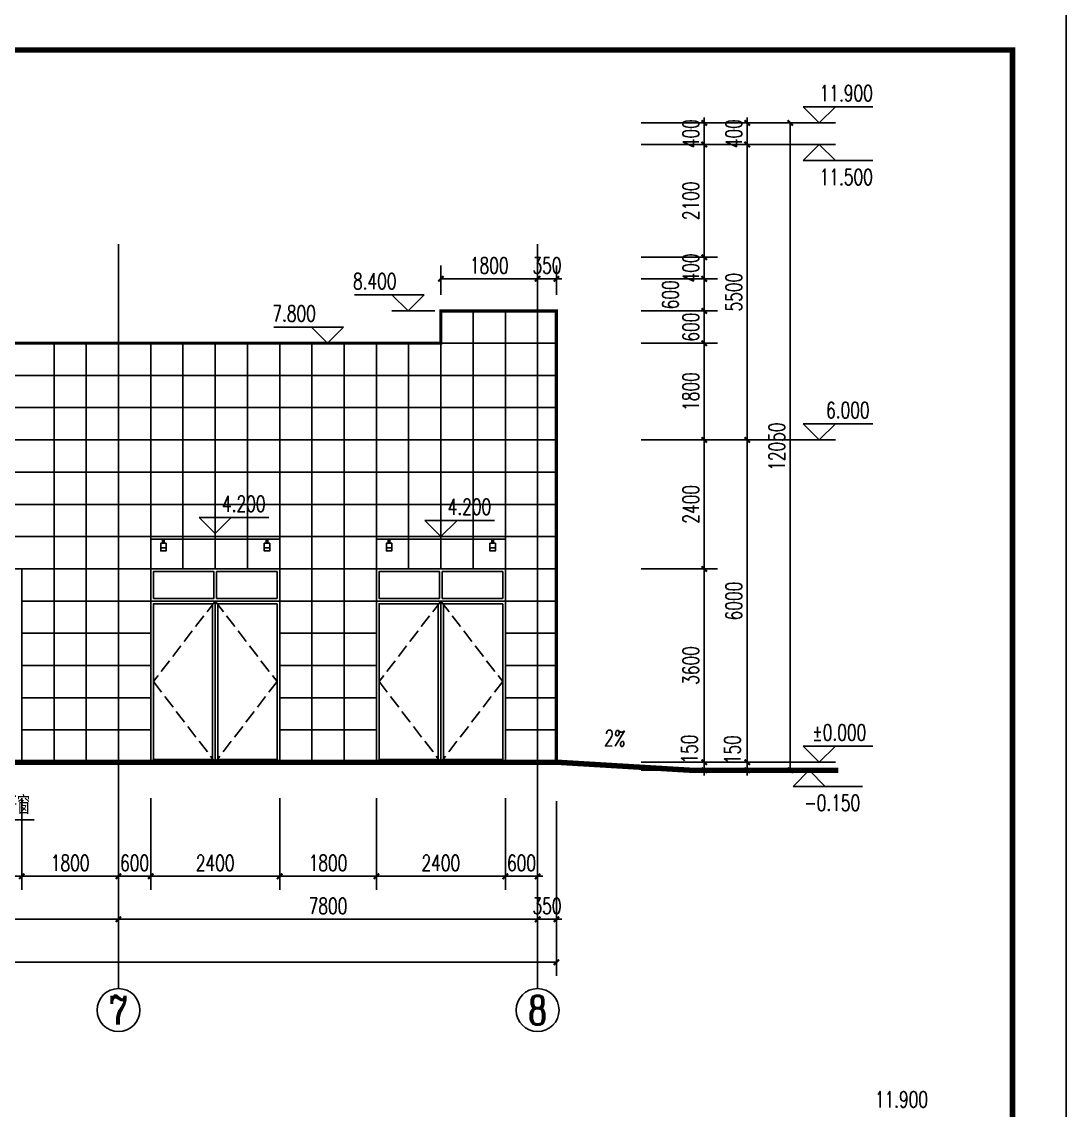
# Model space of a CAD drawing. Extents: x 63793 to 231107, y 20849 to 337643.
# Drawn here: x 194599 to 214037, y 187504 to 207767 of the extents above; entities that cross this region are included whole.
import ezdxf
from ezdxf.enums import TextEntityAlignment as Align

# ---------------------------------------------------------------- set-up
doc = ezdxf.new("R2010")
doc.units = 0
doc.header["$LTSCALE"] = 1000
doc.header["$MEASUREMENT"] = 0
doc.linetypes.add('DASH', pattern=[0.35, 0.25, -0.1])
doc.linetypes.add('DOTE', pattern=[2.42, 2, -0.2, 0.02, -0.2])
for name, color, linetype in [('AXIS', 3, 'Continuous'), ('AXIS_TEXT', 7, 'Continuous'), ('DIM_ELEV', 3, 'Continuous'), ('DIM_LEAD', 3, 'Continuous'), ('DIM_SYMB', 3, 'Continuous'), ('DOTE', 1, 'DOTE'), ('PUB_DIM', 3, 'Continuous'), ('PUB_TEXT', 7, 'Continuous'), ('PUB_TITLE', 4, 'Continuous'), ('SPACE_HATCH', 8, 'Continuous'), ('新块$0$WINDOW', 4, 'Continuous'), ('网格', 144, 'Continuous'), ('装修线', 153, 'Continuous')]:
    doc.layers.add(name, color=color, linetype=linetype)
doc.styles.add('_TCH_AXIS', font='COMPLEX', dxfattribs={"bigfont": 'GBCBIG'})
doc.styles.add('_TCH_DIM', font='SIMPLEX', dxfattribs={"bigfont": 'GBCBIG'})
doc.styles.add('_TCH_DIM_T3', font='SIMPLEX', dxfattribs={"width": 0.705882, "bigfont": 'GBCBIG'})
doc.dimstyles.new('_TCH_ARCH&&100', dxfattribs={"dimtxt": 297.5, "dimasz": 100, "dimexe": 250, "dimexo": 300, "dimgap": 100, "dimtad": 1, "dimdec": 0, "dimzin": 0, "dimdsep": 46, "dimtxsty": '_TCH_DIM_T3', "dimblk": 'ARCHTICK', "dimcen": 0.09, "dimclrt": 7, "dimazin": 2, "dimtfac": 1, "dimtdec": 0, "dimtix": 1, "dimtmove": 2, "dimatfit": 3, "dimfxl": 0, "dimtolj": 1, "dimtzin": 0, "dimarcsym": 0})

# ---------------------------------------------------------------- blocks, each defined once
blk = doc.blocks.new('fvewt')
blk.add_lwpolyline([(250377, 1345), (252777, 1345), (252777, 1395), (250377, 1395), (250377, 1345)])
for points in [[(250663, 1270), (250563, 1270), (250563, 1184), (250663, 1184)], [(250628, 1345), (250598, 1345), (250598, 1270), (250628, 1270)], [(252491, 1270), (252591, 1270), (252591, 1184), (252491, 1184)], [(252526, 1345), (252556, 1345), (252556, 1270), (252526, 1270)], [(250563, 1184), (250663, 1184), (250663, 1129), (250563, 1129)], [(252591, 1184), (252491, 1184), (252491, 1129), (252591, 1129)]]:
    blk.add_lwpolyline(points, close=True)
blk = doc.blocks.new('_ArchTick')
at = {"color": 0, "linetype": 'ByBlock', "const_width": 0.4}
blk.add_lwpolyline([(-0.5, -0.5), (0.5, 0.5)], dxfattribs=at)
blk = doc.blocks.new('*D706')
at = {"layer": 'Defpoints', "color": 0, "transparency": 16777216}
for p in [(204199, 202982), (202399, 202383), (204199, 202383)]:
    blk.add_point(p, dxfattribs=at)
at = {"layer": 'PUB_DIM', "color": 0, "lineweight": -2, "transparency": 16777216}
for p, q in [((202399, 202683), (202399, 203232)), ((204199, 202683), (204199, 203232)), ((202399, 202982), (204199, 202982))]:
    blk.add_line(p, q, dxfattribs=at)
at = {"layer": 'PUB_DIM', "color": 0, "lineweight": -2, "transparency": 16777216, "xscale": 100, "yscale": 100, "zscale": 100, "rotation": 180}
blk.add_blockref('_ArchTick', (202399, 202982), dxfattribs=at)
at = {"layer": 'PUB_DIM', "color": 0, "lineweight": -2, "transparency": 16777216, "xscale": 100, "yscale": 100, "zscale": 100}
blk.add_blockref('_ArchTick', (204199, 202982), dxfattribs=at)
at = {"layer": 'PUB_DIM', "color": 7, "transparency": 16777216, "insert": (203299, 203231), "char_height": 297.5, "attachment_point": 5, "style": '_TCH_DIM_T3'}
blk.add_mtext('\\A1;1800', dxfattribs=at)
blk = doc.blocks.new('*D707')
at = {"layer": 'Defpoints', "color": 0, "transparency": 16777216}
for p in [(204549, 202982), (204199, 202383), (204549, 202383)]:
    blk.add_point(p, dxfattribs=at)
at = {"layer": 'PUB_DIM', "color": 0, "lineweight": -2, "transparency": 16777216}
for p, q in [((204199, 202683), (204199, 203232)), ((204549, 202683), (204549, 203232)), ((204199, 202982), (204099, 202982)), ((204199, 202982), (204549, 202982)), ((204549, 202982), (204649, 202982))]:
    blk.add_line(p, q, dxfattribs=at)
at = {"layer": 'PUB_DIM', "color": 0, "lineweight": -2, "transparency": 16777216, "xscale": 100, "yscale": 100, "zscale": 100}
blk.add_blockref('_ArchTick', (204199, 202982), dxfattribs=at)
at = {"layer": 'PUB_DIM', "color": 0, "lineweight": -2, "transparency": 16777216, "xscale": 100, "yscale": 100, "zscale": 100, "rotation": 180}
blk.add_blockref('_ArchTick', (204549, 202982), dxfattribs=at)
at = {"layer": 'PUB_DIM', "color": 7, "transparency": 16777216, "insert": (204374, 203231), "char_height": 297.5, "attachment_point": 5, "style": '_TCH_DIM_T3'}
blk.add_mtext('\\A1;350', dxfattribs=at)
blk = doc.blocks.new('*D1048')
at = {"layer": 'Defpoints', "color": 0, "transparency": 16777216}
for p in [(205829, 193983), (207300, 193983), (205829, 193833)]:
    blk.add_point(p, dxfattribs=at)
at = {"layer": 'PUB_DIM', "color": 0, "lineweight": -2, "transparency": 16777216}
for p, q in [((206129, 193983), (207550, 193983)), ((207300, 193983), (207300, 194083)), ((207300, 193833), (207300, 193983)), ((206129, 193833), (207550, 193833)), ((207300, 193833), (207300, 193733))]:
    blk.add_line(p, q, dxfattribs=at)
at = {"layer": 'PUB_DIM', "color": 0, "lineweight": -2, "transparency": 16777216, "xscale": 100, "yscale": 100, "zscale": 100}
for p, rotation in [((207300, 193983), 270), ((207300, 193833), 90)]:
    blk.add_blockref('_ArchTick', p, dxfattribs=dict(at, rotation=rotation))
at = {"layer": 'PUB_DIM', "color": 7, "transparency": 16777216, "insert": (207025, 194227), "char_height": 297.5, "attachment_point": 5, "rotation": 90, "style": '_TCH_DIM_T3'}
blk.add_mtext('\\A1;150', dxfattribs=at)
blk = doc.blocks.new('*D1049')
at = {"layer": 'Defpoints', "color": 0, "transparency": 16777216}
for p in [(205829, 197583), (207300, 197583), (205829, 193983)]:
    blk.add_point(p, dxfattribs=at)
at = {"layer": 'PUB_DIM', "color": 0, "lineweight": -2, "transparency": 16777216}
for p, q in [((206129, 197583), (207550, 197583)), ((207300, 193983), (207300, 197583)), ((206129, 193983), (207550, 193983))]:
    blk.add_line(p, q, dxfattribs=at)
at = {"layer": 'PUB_DIM', "color": 0, "lineweight": -2, "transparency": 16777216, "xscale": 100, "yscale": 100, "zscale": 100}
for p, rotation in [((207300, 197583), 90), ((207300, 193983), 270)]:
    blk.add_blockref('_ArchTick', p, dxfattribs=dict(at, rotation=rotation))
at = {"layer": 'PUB_DIM', "color": 7, "transparency": 16777216, "insert": (207051, 195783), "char_height": 297.5, "attachment_point": 5, "rotation": 90, "style": '_TCH_DIM_T3'}
blk.add_mtext('\\A1;3600', dxfattribs=at)
blk = doc.blocks.new('*D1050')
at = {"layer": 'Defpoints', "color": 0, "transparency": 16777216}
for p in [(205829, 199983), (207300, 199983), (205829, 197583)]:
    blk.add_point(p, dxfattribs=at)
at = {"layer": 'PUB_DIM', "color": 0, "lineweight": -2, "transparency": 16777216}
for p, q in [((206129, 199983), (207550, 199983)), ((207300, 197583), (207300, 199983)), ((206129, 197583), (207550, 197583))]:
    blk.add_line(p, q, dxfattribs=at)
at = {"layer": 'PUB_DIM', "color": 0, "lineweight": -2, "transparency": 16777216, "xscale": 100, "yscale": 100, "zscale": 100}
for p, rotation in [((207300, 199983), 90), ((207300, 197583), 270)]:
    blk.add_blockref('_ArchTick', p, dxfattribs=dict(at, rotation=rotation))
at = {"layer": 'PUB_DIM', "color": 7, "transparency": 16777216, "insert": (207051, 198783), "char_height": 297.5, "attachment_point": 5, "rotation": 90, "style": '_TCH_DIM_T3'}
blk.add_mtext('\\A1;2400', dxfattribs=at)
blk = doc.blocks.new('*D1051')
at = {"layer": 'Defpoints', "color": 0, "transparency": 16777216}
for p in [(205829, 201783), (207300, 201783), (205829, 199983)]:
    blk.add_point(p, dxfattribs=at)
at = {"layer": 'PUB_DIM', "color": 0, "lineweight": -2, "transparency": 16777216}
for p, q in [((206129, 201783), (207550, 201783)), ((207300, 199983), (207300, 201783)), ((206129, 199983), (207550, 199983))]:
    blk.add_line(p, q, dxfattribs=at)
at = {"layer": 'PUB_DIM', "color": 0, "lineweight": -2, "transparency": 16777216, "xscale": 100, "yscale": 100, "zscale": 100}
for p, rotation in [((207300, 201783), 90), ((207300, 199983), 270)]:
    blk.add_blockref('_ArchTick', p, dxfattribs=dict(at, rotation=rotation))
at = {"layer": 'PUB_DIM', "color": 7, "transparency": 16777216, "insert": (207051, 200883), "char_height": 297.5, "attachment_point": 5, "rotation": 90, "style": '_TCH_DIM_T3'}
blk.add_mtext('\\A1;1800', dxfattribs=at)
blk = doc.blocks.new('*D1052')
at = {"layer": 'Defpoints', "color": 0, "transparency": 16777216}
for p in [(205829, 202383), (207300, 202383), (205829, 201783)]:
    blk.add_point(p, dxfattribs=at)
at = {"layer": 'PUB_DIM', "color": 0, "lineweight": -2, "transparency": 16777216}
for p, q in [((207300, 202383), (207300, 202483)), ((206129, 202383), (207550, 202383)), ((207300, 201783), (207300, 202383)), ((206129, 201783), (207550, 201783)), ((207300, 201783), (207300, 201683))]:
    blk.add_line(p, q, dxfattribs=at)
at = {"layer": 'PUB_DIM', "color": 0, "lineweight": -2, "transparency": 16777216, "xscale": 100, "yscale": 100, "zscale": 100}
for p, rotation in [((207300, 202383), 270), ((207300, 201783), 90)]:
    blk.add_blockref('_ArchTick', p, dxfattribs=dict(at, rotation=rotation))
at = {"layer": 'PUB_DIM', "color": 7, "transparency": 16777216, "insert": (207051, 202083), "char_height": 297.5, "attachment_point": 5, "rotation": 90, "style": '_TCH_DIM_T3'}
blk.add_mtext('\\A1;600', dxfattribs=at)
blk = doc.blocks.new('*D1053')
at = {"layer": 'Defpoints', "color": 0, "transparency": 16777216}
for p in [(205829, 202983), (207300, 202983), (205829, 202383)]:
    blk.add_point(p, dxfattribs=at)
at = {"layer": 'PUB_DIM', "color": 0, "lineweight": -2, "transparency": 16777216}
for p, q in [((206129, 202983), (207550, 202983)), ((207300, 202383), (207300, 202983)), ((206129, 202383), (207550, 202383))]:
    blk.add_line(p, q, dxfattribs=at)
at = {"layer": 'PUB_DIM', "color": 0, "lineweight": -2, "transparency": 16777216, "xscale": 100, "yscale": 100, "zscale": 100}
for p, rotation in [((207300, 202983), 90), ((207300, 202383), 270)]:
    blk.add_blockref('_ArchTick', p, dxfattribs=dict(at, rotation=rotation))
at = {"layer": 'PUB_DIM', "color": 7, "transparency": 16777216, "insert": (206670, 202683), "char_height": 297.5, "attachment_point": 5, "rotation": 90, "style": '_TCH_DIM_T3'}
blk.add_mtext('\\A1;600', dxfattribs=at)
blk = doc.blocks.new('*D1054')
at = {"layer": 'Defpoints', "color": 0, "transparency": 16777216}
for p in [(205829, 203383), (207300, 203383), (205829, 202983)]:
    blk.add_point(p, dxfattribs=at)
at = {"layer": 'PUB_DIM', "color": 0, "lineweight": -2, "transparency": 16777216}
for p, q in [((207300, 203383), (207300, 203483)), ((206129, 203383), (207550, 203383)), ((207300, 202983), (207300, 203383)), ((206129, 202983), (207550, 202983)), ((207300, 202983), (207300, 202883))]:
    blk.add_line(p, q, dxfattribs=at)
at = {"layer": 'PUB_DIM', "color": 0, "lineweight": -2, "transparency": 16777216, "xscale": 100, "yscale": 100, "zscale": 100}
for p, rotation in [((207300, 203383), 270), ((207300, 202983), 90)]:
    blk.add_blockref('_ArchTick', p, dxfattribs=dict(at, rotation=rotation))
at = {"layer": 'PUB_DIM', "color": 7, "transparency": 16777216, "insert": (207051, 203183), "char_height": 297.5, "attachment_point": 5, "rotation": 90, "style": '_TCH_DIM_T3'}
blk.add_mtext('\\A1;400', dxfattribs=at)
blk = doc.blocks.new('*D1055')
at = {"layer": 'Defpoints', "color": 0, "transparency": 16777216}
for p in [(205829, 205483), (207300, 205483), (205829, 203383)]:
    blk.add_point(p, dxfattribs=at)
at = {"layer": 'PUB_DIM', "color": 0, "lineweight": -2, "transparency": 16777216}
for p, q in [((206129, 205483), (207550, 205483)), ((207300, 203383), (207300, 205483)), ((206129, 203383), (207550, 203383))]:
    blk.add_line(p, q, dxfattribs=at)
at = {"layer": 'PUB_DIM', "color": 0, "lineweight": -2, "transparency": 16777216, "xscale": 100, "yscale": 100, "zscale": 100}
for p, rotation in [((207300, 205483), 90), ((207300, 203383), 270)]:
    blk.add_blockref('_ArchTick', p, dxfattribs=dict(at, rotation=rotation))
at = {"layer": 'PUB_DIM', "color": 7, "transparency": 16777216, "insert": (207051, 204433), "char_height": 297.5, "attachment_point": 5, "rotation": 90, "style": '_TCH_DIM_T3'}
blk.add_mtext('\\A1;2100', dxfattribs=at)
blk = doc.blocks.new('*D1056')
at = {"layer": 'Defpoints', "color": 0, "transparency": 16777216}
for p in [(205829, 205883), (207300, 205883), (205829, 205483)]:
    blk.add_point(p, dxfattribs=at)
at = {"layer": 'PUB_DIM', "color": 0, "lineweight": -2, "transparency": 16777216}
for p, q in [((206129, 205883), (207550, 205883)), ((207300, 205883), (207300, 205983)), ((207300, 205483), (207300, 205883)), ((206129, 205483), (207550, 205483)), ((207300, 205483), (207300, 205383))]:
    blk.add_line(p, q, dxfattribs=at)
at = {"layer": 'PUB_DIM', "color": 0, "lineweight": -2, "transparency": 16777216, "xscale": 100, "yscale": 100, "zscale": 100}
for p, rotation in [((207300, 205883), 270), ((207300, 205483), 90)]:
    blk.add_blockref('_ArchTick', p, dxfattribs=dict(at, rotation=rotation))
at = {"layer": 'PUB_DIM', "color": 7, "transparency": 16777216, "insert": (207051, 205683), "char_height": 297.5, "attachment_point": 5, "rotation": 90, "style": '_TCH_DIM_T3'}
blk.add_mtext('\\A1;400', dxfattribs=at)
blk = doc.blocks.new('*D1057')
at = {"layer": 'AXIS', "color": 0, "lineweight": -2, "transparency": 16777216}
for p, q in [((207173, 205883), (209150, 205883)), ((208900, 193833), (208900, 205883)), ((207173, 193833), (209150, 193833))]:
    blk.add_line(p, q, dxfattribs=at)
at = {"layer": 'Defpoints', "color": 0, "transparency": 16777216}
for p in [(206873, 205883), (208900, 205883), (206873, 193833)]:
    blk.add_point(p, dxfattribs=at)
at = {"layer": 'AXIS', "color": 0, "lineweight": -2, "transparency": 16777216, "xscale": 100, "yscale": 100, "zscale": 100}
for p, rotation in [((208900, 205883), 90), ((208900, 193833), 270)]:
    blk.add_blockref('_ArchTick', p, dxfattribs=dict(at, rotation=rotation))
at = {"layer": 'AXIS', "color": 7, "transparency": 16777216, "insert": (208651, 199858), "char_height": 297.5, "attachment_point": 5, "rotation": 90, "style": '_TCH_DIM_T3'}
blk.add_mtext('\\A1;12050', dxfattribs=at)
blk = doc.blocks.new('*D1058')
at = {"layer": 'AXIS', "color": 0, "lineweight": -2, "transparency": 16777216}
for p, q in [((207158, 193983), (208350, 193983)), ((208100, 193983), (208100, 194083)), ((208100, 193833), (208100, 193983)), ((207158, 193833), (208350, 193833)), ((208100, 193833), (208100, 193733))]:
    blk.add_line(p, q, dxfattribs=at)
at = {"layer": 'Defpoints', "color": 0, "transparency": 16777216}
for p in [(206858, 193983), (208100, 193983), (206858, 193833)]:
    blk.add_point(p, dxfattribs=at)
at = {"layer": 'AXIS', "color": 0, "lineweight": -2, "transparency": 16777216, "xscale": 100, "yscale": 100, "zscale": 100}
for p, rotation in [((208100, 193983), 270), ((208100, 193833), 90)]:
    blk.add_blockref('_ArchTick', p, dxfattribs=dict(at, rotation=rotation))
at = {"layer": 'AXIS', "color": 7, "transparency": 16777216, "insert": (207825, 194215), "char_height": 297.5, "attachment_point": 5, "rotation": 90, "style": '_TCH_DIM_T3'}
blk.add_mtext('\\A1;150', dxfattribs=at)
blk = doc.blocks.new('*D1059')
at = {"layer": 'AXIS', "color": 0, "lineweight": -2, "transparency": 16777216}
for p, q in [((207158, 199983), (208350, 199983)), ((208100, 193983), (208100, 199983)), ((207158, 193983), (208350, 193983))]:
    blk.add_line(p, q, dxfattribs=at)
at = {"layer": 'Defpoints', "color": 0, "transparency": 16777216}
for p in [(206858, 199983), (208100, 199983), (206858, 193983)]:
    blk.add_point(p, dxfattribs=at)
at = {"layer": 'AXIS', "color": 0, "lineweight": -2, "transparency": 16777216, "xscale": 100, "yscale": 100, "zscale": 100}
for p, rotation in [((208100, 199983), 90), ((208100, 193983), 270)]:
    blk.add_blockref('_ArchTick', p, dxfattribs=dict(at, rotation=rotation))
at = {"layer": 'AXIS', "color": 7, "transparency": 16777216, "insert": (207851, 196983), "char_height": 297.5, "attachment_point": 5, "rotation": 90, "style": '_TCH_DIM_T3'}
blk.add_mtext('\\A1;6000', dxfattribs=at)
blk = doc.blocks.new('*D1060')
at = {"layer": 'AXIS', "color": 0, "lineweight": -2, "transparency": 16777216}
for p, q in [((207158, 205483), (208350, 205483)), ((208100, 199983), (208100, 205483)), ((207158, 199983), (208350, 199983))]:
    blk.add_line(p, q, dxfattribs=at)
at = {"layer": 'Defpoints', "color": 0, "transparency": 16777216}
for p in [(206858, 205483), (208100, 205483), (206858, 199983)]:
    blk.add_point(p, dxfattribs=at)
at = {"layer": 'AXIS', "color": 0, "lineweight": -2, "transparency": 16777216, "xscale": 100, "yscale": 100, "zscale": 100}
for p, rotation in [((208100, 205483), 90), ((208100, 199983), 270)]:
    blk.add_blockref('_ArchTick', p, dxfattribs=dict(at, rotation=rotation))
at = {"layer": 'AXIS', "color": 7, "transparency": 16777216, "insert": (207851, 202733), "char_height": 297.5, "attachment_point": 5, "rotation": 90, "style": '_TCH_DIM_T3'}
blk.add_mtext('\\A1;5500', dxfattribs=at)
blk = doc.blocks.new('*D1061')
at = {"layer": 'AXIS', "color": 0, "lineweight": -2, "transparency": 16777216}
for p, q in [((207158, 205883), (208350, 205883)), ((208100, 205883), (208100, 205983)), ((208100, 205483), (208100, 205883)), ((207158, 205483), (208350, 205483)), ((208100, 205483), (208100, 205383))]:
    blk.add_line(p, q, dxfattribs=at)
at = {"layer": 'Defpoints', "color": 0, "transparency": 16777216}
for p in [(206858, 205883), (208100, 205883), (206858, 205483)]:
    blk.add_point(p, dxfattribs=at)
at = {"layer": 'AXIS', "color": 0, "lineweight": -2, "transparency": 16777216, "xscale": 100, "yscale": 100, "zscale": 100}
for p, rotation in [((208100, 205883), 270), ((208100, 205483), 90)]:
    blk.add_blockref('_ArchTick', p, dxfattribs=dict(at, rotation=rotation))
at = {"layer": 'AXIS', "color": 7, "transparency": 16777216, "insert": (207851, 205683), "char_height": 297.5, "attachment_point": 5, "rotation": 90, "style": '_TCH_DIM_T3'}
blk.add_mtext('\\A1;400', dxfattribs=at)
blk = doc.blocks.new('*D1062')
at = {"layer": 'Defpoints', "color": 0, "transparency": 16777216}
for p in [(203599, 193613), (204199, 193613), (204199, 191859)]:
    blk.add_point(p, dxfattribs=at)
at = {"layer": 'PUB_DIM', "color": 0, "lineweight": -2, "transparency": 16777216}
for p, q in [((203599, 193313), (203599, 191609)), ((204199, 193313), (204199, 191609)), ((203599, 191859), (203499, 191859)), ((203599, 191859), (204199, 191859)), ((204199, 191859), (204299, 191859))]:
    blk.add_line(p, q, dxfattribs=at)
at = {"layer": 'PUB_DIM', "color": 0, "lineweight": -2, "transparency": 16777216, "xscale": 100, "yscale": 100, "zscale": 100}
blk.add_blockref('_ArchTick', (203599, 191859), dxfattribs=at)
at = {"layer": 'PUB_DIM', "color": 0, "lineweight": -2, "transparency": 16777216, "xscale": 100, "yscale": 100, "zscale": 100, "rotation": 180}
blk.add_blockref('_ArchTick', (204199, 191859), dxfattribs=at)
at = {"layer": 'PUB_DIM', "color": 7, "transparency": 16777216, "insert": (203899, 192107), "char_height": 297.5, "attachment_point": 5, "style": '_TCH_DIM_T3'}
blk.add_mtext('\\A1;600', dxfattribs=at)
blk = doc.blocks.new('*D1063')
at = {"layer": 'Defpoints', "color": 0, "transparency": 16777216}
for p in [(201199, 193613), (203599, 193613), (203599, 191859)]:
    blk.add_point(p, dxfattribs=at)
at = {"layer": 'PUB_DIM', "color": 0, "lineweight": -2, "transparency": 16777216}
for p, q in [((201199, 193313), (201199, 191609)), ((203599, 193313), (203599, 191609)), ((201199, 191859), (203599, 191859))]:
    blk.add_line(p, q, dxfattribs=at)
at = {"layer": 'PUB_DIM', "color": 0, "lineweight": -2, "transparency": 16777216, "xscale": 100, "yscale": 100, "zscale": 100, "rotation": 180}
blk.add_blockref('_ArchTick', (201199, 191859), dxfattribs=at)
at = {"layer": 'PUB_DIM', "color": 0, "lineweight": -2, "transparency": 16777216, "xscale": 100, "yscale": 100, "zscale": 100}
blk.add_blockref('_ArchTick', (203599, 191859), dxfattribs=at)
at = {"layer": 'PUB_DIM', "color": 7, "transparency": 16777216, "insert": (202399, 192107), "char_height": 297.5, "attachment_point": 5, "style": '_TCH_DIM_T3'}
blk.add_mtext('\\A1;2400', dxfattribs=at)
blk = doc.blocks.new('*D1064')
at = {"layer": 'Defpoints', "color": 0, "transparency": 16777216}
for p in [(199399, 193613), (201199, 193613), (201199, 191859)]:
    blk.add_point(p, dxfattribs=at)
at = {"layer": 'PUB_DIM', "color": 0, "lineweight": -2, "transparency": 16777216}
for p, q in [((199399, 193313), (199399, 191609)), ((201199, 193313), (201199, 191609)), ((199399, 191859), (201199, 191859))]:
    blk.add_line(p, q, dxfattribs=at)
at = {"layer": 'PUB_DIM', "color": 0, "lineweight": -2, "transparency": 16777216, "xscale": 100, "yscale": 100, "zscale": 100, "rotation": 180}
blk.add_blockref('_ArchTick', (199399, 191859), dxfattribs=at)
at = {"layer": 'PUB_DIM', "color": 0, "lineweight": -2, "transparency": 16777216, "xscale": 100, "yscale": 100, "zscale": 100}
blk.add_blockref('_ArchTick', (201199, 191859), dxfattribs=at)
at = {"layer": 'PUB_DIM', "color": 7, "transparency": 16777216, "insert": (200299, 192107), "char_height": 297.5, "attachment_point": 5, "style": '_TCH_DIM_T3'}
blk.add_mtext('\\A1;1800', dxfattribs=at)
blk = doc.blocks.new('*D1065')
at = {"layer": 'Defpoints', "color": 0, "transparency": 16777216}
for p in [(196999, 193613), (199399, 193613), (199399, 191859)]:
    blk.add_point(p, dxfattribs=at)
at = {"layer": 'PUB_DIM', "color": 0, "lineweight": -2, "transparency": 16777216}
for p, q in [((196999, 193313), (196999, 191609)), ((199399, 193313), (199399, 191609)), ((196999, 191859), (199399, 191859))]:
    blk.add_line(p, q, dxfattribs=at)
at = {"layer": 'PUB_DIM', "color": 0, "lineweight": -2, "transparency": 16777216, "xscale": 100, "yscale": 100, "zscale": 100, "rotation": 180}
blk.add_blockref('_ArchTick', (196999, 191859), dxfattribs=at)
at = {"layer": 'PUB_DIM', "color": 0, "lineweight": -2, "transparency": 16777216, "xscale": 100, "yscale": 100, "zscale": 100}
blk.add_blockref('_ArchTick', (199399, 191859), dxfattribs=at)
at = {"layer": 'PUB_DIM', "color": 7, "transparency": 16777216, "insert": (198199, 192107), "char_height": 297.5, "attachment_point": 5, "style": '_TCH_DIM_T3'}
blk.add_mtext('\\A1;2400', dxfattribs=at)
blk = doc.blocks.new('*D1066')
at = {"layer": 'Defpoints', "color": 0, "transparency": 16777216}
for p in [(196399, 193613), (196999, 193613), (196999, 191859)]:
    blk.add_point(p, dxfattribs=at)
at = {"layer": 'PUB_DIM', "color": 0, "lineweight": -2, "transparency": 16777216}
for p, q in [((196399, 193313), (196399, 191609)), ((196999, 193313), (196999, 191609)), ((196399, 191859), (196299, 191859)), ((196399, 191859), (196999, 191859)), ((196999, 191859), (197099, 191859))]:
    blk.add_line(p, q, dxfattribs=at)
at = {"layer": 'PUB_DIM', "color": 0, "lineweight": -2, "transparency": 16777216, "xscale": 100, "yscale": 100, "zscale": 100}
blk.add_blockref('_ArchTick', (196399, 191859), dxfattribs=at)
at = {"layer": 'PUB_DIM', "color": 0, "lineweight": -2, "transparency": 16777216, "xscale": 100, "yscale": 100, "zscale": 100, "rotation": 180}
blk.add_blockref('_ArchTick', (196999, 191859), dxfattribs=at)
at = {"layer": 'PUB_DIM', "color": 7, "transparency": 16777216, "insert": (196699, 192107), "char_height": 297.5, "attachment_point": 5, "style": '_TCH_DIM_T3'}
blk.add_mtext('\\A1;600', dxfattribs=at)
blk = doc.blocks.new('*D1067')
at = {"layer": 'Defpoints', "color": 0, "transparency": 16777216}
for p in [(194599, 193613), (196399, 193613), (196399, 191859)]:
    blk.add_point(p, dxfattribs=at)
at = {"layer": 'PUB_DIM', "color": 0, "lineweight": -2, "transparency": 16777216}
for p, q in [((194599, 193313), (194599, 191609)), ((196399, 193313), (196399, 191609)), ((194599, 191859), (196399, 191859))]:
    blk.add_line(p, q, dxfattribs=at)
at = {"layer": 'PUB_DIM', "color": 0, "lineweight": -2, "transparency": 16777216, "xscale": 100, "yscale": 100, "zscale": 100, "rotation": 180}
blk.add_blockref('_ArchTick', (194599, 191859), dxfattribs=at)
at = {"layer": 'PUB_DIM', "color": 0, "lineweight": -2, "transparency": 16777216, "xscale": 100, "yscale": 100, "zscale": 100}
blk.add_blockref('_ArchTick', (196399, 191859), dxfattribs=at)
at = {"layer": 'PUB_DIM', "color": 7, "transparency": 16777216, "insert": (195499, 192107), "char_height": 297.5, "attachment_point": 5, "style": '_TCH_DIM_T3'}
blk.add_mtext('\\A1;1800', dxfattribs=at)
blk = doc.blocks.new('*D1068')
at = {"layer": 'Defpoints', "color": 0, "transparency": 16777216}
for p in [(192799, 193613), (194599, 193613), (194599, 191859)]:
    blk.add_point(p, dxfattribs=at)
at = {"layer": 'PUB_DIM', "color": 0, "lineweight": -2, "transparency": 16777216}
for p, q in [((192799, 193313), (192799, 191609)), ((194599, 193313), (194599, 191609)), ((192799, 191859), (194599, 191859))]:
    blk.add_line(p, q, dxfattribs=at)
at = {"layer": 'PUB_DIM', "color": 0, "lineweight": -2, "transparency": 16777216, "xscale": 100, "yscale": 100, "zscale": 100, "rotation": 180}
blk.add_blockref('_ArchTick', (192799, 191859), dxfattribs=at)
at = {"layer": 'PUB_DIM', "color": 0, "lineweight": -2, "transparency": 16777216, "xscale": 100, "yscale": 100, "zscale": 100}
blk.add_blockref('_ArchTick', (194599, 191859), dxfattribs=at)
at = {"layer": 'PUB_DIM', "color": 7, "transparency": 16777216, "insert": (193699, 192107), "char_height": 297.5, "attachment_point": 5, "style": '_TCH_DIM_T3'}
blk.add_mtext('\\A1;1800', dxfattribs=at)
blk = doc.blocks.new('*D1101')
at = {"layer": 'AXIS', "color": 0, "lineweight": -2, "transparency": 16777216}
for p, q in [((188599, 193259), (188599, 190809)), ((196399, 193259), (196399, 190809)), ((188599, 191059), (196399, 191059))]:
    blk.add_line(p, q, dxfattribs=at)
at = {"layer": 'Defpoints', "color": 0, "transparency": 16777216}
for p in [(188599, 193559), (196399, 193559), (196399, 191059)]:
    blk.add_point(p, dxfattribs=at)
at = {"layer": 'AXIS', "color": 0, "lineweight": -2, "transparency": 16777216, "xscale": 100, "yscale": 100, "zscale": 100, "rotation": 180}
blk.add_blockref('_ArchTick', (188599, 191059), dxfattribs=at)
at = {"layer": 'AXIS', "color": 0, "lineweight": -2, "transparency": 16777216, "xscale": 100, "yscale": 100, "zscale": 100}
blk.add_blockref('_ArchTick', (196399, 191059), dxfattribs=at)
at = {"layer": 'AXIS', "color": 7, "transparency": 16777216, "insert": (192499, 191307), "char_height": 297.5, "attachment_point": 5, "style": '_TCH_DIM_T3'}
blk.add_mtext('\\A1;7800', dxfattribs=at)
blk = doc.blocks.new('*D1102')
at = {"layer": 'AXIS', "color": 0, "lineweight": -2, "transparency": 16777216}
for p, q in [((196399, 193259), (196399, 190809)), ((204199, 193259), (204199, 190809)), ((196399, 191059), (204199, 191059))]:
    blk.add_line(p, q, dxfattribs=at)
at = {"layer": 'Defpoints', "color": 0, "transparency": 16777216}
for p in [(196399, 193559), (204199, 193559), (204199, 191059)]:
    blk.add_point(p, dxfattribs=at)
at = {"layer": 'AXIS', "color": 0, "lineweight": -2, "transparency": 16777216, "xscale": 100, "yscale": 100, "zscale": 100, "rotation": 180}
blk.add_blockref('_ArchTick', (196399, 191059), dxfattribs=at)
at = {"layer": 'AXIS', "color": 0, "lineweight": -2, "transparency": 16777216, "xscale": 100, "yscale": 100, "zscale": 100}
blk.add_blockref('_ArchTick', (204199, 191059), dxfattribs=at)
at = {"layer": 'AXIS', "color": 7, "transparency": 16777216, "insert": (200299, 191307), "char_height": 297.5, "attachment_point": 5, "style": '_TCH_DIM_T3'}
blk.add_mtext('\\A1;7800', dxfattribs=at)
blk = doc.blocks.new('*D1103')
at = {"layer": 'AXIS', "color": 0, "lineweight": -2, "transparency": 16777216}
for p, q in [((204199, 193259), (204199, 190809)), ((204549, 193259), (204549, 190809)), ((204199, 191059), (204099, 191059)), ((204199, 191059), (204549, 191059)), ((204549, 191059), (204649, 191059))]:
    blk.add_line(p, q, dxfattribs=at)
at = {"layer": 'Defpoints', "color": 0, "transparency": 16777216}
for p in [(204199, 193559), (204549, 193559), (204549, 191059)]:
    blk.add_point(p, dxfattribs=at)
at = {"layer": 'AXIS', "color": 0, "lineweight": -2, "transparency": 16777216, "xscale": 100, "yscale": 100, "zscale": 100}
blk.add_blockref('_ArchTick', (204199, 191059), dxfattribs=at)
at = {"layer": 'AXIS', "color": 0, "lineweight": -2, "transparency": 16777216, "xscale": 100, "yscale": 100, "zscale": 100, "rotation": 180}
blk.add_blockref('_ArchTick', (204549, 191059), dxfattribs=at)
at = {"layer": 'AXIS', "color": 7, "transparency": 16777216, "insert": (204374, 191307), "char_height": 297.5, "attachment_point": 5, "style": '_TCH_DIM_T3'}
blk.add_mtext('\\A1;350', dxfattribs=at)
blk = doc.blocks.new('*D1104')
at = {"layer": 'AXIS', "color": 0, "lineweight": -2, "transparency": 16777216}
for p, q in [((142649, 193259), (142649, 190009)), ((204549, 193259), (204549, 190009)), ((142649, 190259), (204549, 190259))]:
    blk.add_line(p, q, dxfattribs=at)
at = {"layer": 'Defpoints', "color": 0, "transparency": 16777216}
for p in [(142649, 193559), (204549, 193559), (204549, 190259)]:
    blk.add_point(p, dxfattribs=at)
at = {"layer": 'AXIS', "color": 0, "lineweight": -2, "transparency": 16777216, "xscale": 100, "yscale": 100, "zscale": 100, "rotation": 180}
blk.add_blockref('_ArchTick', (142649, 190259), dxfattribs=at)
at = {"layer": 'AXIS', "color": 0, "lineweight": -2, "transparency": 16777216, "xscale": 100, "yscale": 100, "zscale": 100}
blk.add_blockref('_ArchTick', (204549, 190259), dxfattribs=at)
at = {"layer": 'AXIS', "color": 7, "transparency": 16777216, "insert": (173599, 190507), "char_height": 297.5, "attachment_point": 5, "style": '_TCH_DIM_T3'}
blk.add_mtext('\\A1;61900', dxfattribs=at)

msp = doc.modelspace()

# ---------------------------------------------------------------- linework, layer by layer
for p, q in [((202399.3, 202383.4), (204549.3, 202383.4)), ((204549.3, 202383.4), (204549.3, 193983.4)), ((181399.3, 201783.4), (202399.3, 201783.4))]:
    msp.add_line(p, q)
at = {"const_width": 100}
for points in [[(128438.5, 193983.4), (204549.3, 193983.4)], [(204549.3, 193983.4), (207049.3, 193833.4), (209793.7, 193833.4)]]:
    msp.add_lwpolyline(points, dxfattribs=at)
at = {"layer": 'AXIS'}
for p, q in [((196399.3, 193558.6), (196399.3, 189768.5)), ((204199.3, 193558.6), (204199.3, 189768.5))]:
    msp.add_line(p, q, dxfattribs=at)
for centre in [(196399.3, 189368.5), (204199.3, 189368.5)]:
    msp.add_circle(centre, 400, dxfattribs=at)
at = {"layer": 'DIM_ELEV'}
for p, q in [((209441.9, 205883.4), (209141.9, 206183.4)), ((209141.9, 206183.4), (210438, 206183.4)), ((209441.9, 205883.4), (209741.9, 206183.4)), ((207444.2, 205883.4), (209741.9, 205883.4)), ((207444.2, 205483.4), (209741.9, 205483.4)), ((209441.9, 205483.4), (209141.9, 205183.4)), ((209441.9, 205483.4), (209741.9, 205183.4)), ((209141.9, 205183.4), (210438, 205183.4)), ((202088.8, 202683.4), (200792.7, 202683.4)), ((201788.8, 202383.4), (201488.8, 202683.4)), ((201788.8, 202383.4), (202088.8, 202683.4)), ((202286.1, 202383.4), (201488.8, 202383.4)), ((203454.7, 202383.4), (202538.4, 202383.4)), ((200589, 202083.4), (199292.9, 202083.4)), ((200289, 201783.4), (199989, 202083.4)), ((200289, 201783.4), (200589, 202083.4)), ((200998.7, 201783.4), (200282.5, 201783.4)), ((209441.9, 199983.4), (209141.9, 200283.4)), ((209141.9, 200283.4), (210438, 200283.4)), ((209441.9, 199983.4), (209741.9, 200283.4)), ((207444.2, 199983.4), (209741.9, 199983.4)), ((198199.3, 198238.9), (197899.3, 198538.9)), ((197899.3, 198538.9), (199195.4, 198538.9)), ((198199.3, 198238.9), (198499.3, 198538.9)), ((202399.3, 198183.4), (202099.3, 198483.4)), ((202099.3, 198483.4), (203395.4, 198483.4)), ((202399.3, 198183.4), (202699.3, 198483.4)), ((209441.9, 193983.4), (209141.9, 194283.4)), ((209141.9, 194283.4), (210438, 194283.4)), ((209441.9, 193983.4), (209741.9, 194283.4)), ((207444.2, 193983.4), (209741.9, 193983.4)), ((207255, 193833.4), (209552.7, 193833.4)), ((209252.7, 193833.4), (208952.7, 193533.4)), ((209252.7, 193833.4), (209552.7, 193533.4)), ((208952.7, 193533.4), (210248.8, 193533.4))]:
    msp.add_line(p, q, dxfattribs=at)
at = {"layer": 'DIM_LEAD'}
msp.add_line((193465.3, 192912.3), (194832.8, 192912.3), dxfattribs=at)
at = {"layer": 'DIM_SYMB'}
msp.add_lwpolyline([(205118.7, 194198, 0, 0, 0), (205820.5, 194165.4, 80, 0, 0), (206120.2, 194151.5, 0, 0, 0)], format="xyseb", dxfattribs=at)
at = {"layer": 'DOTE', "linetype": 'DOTE'}
for p, q in [((196399.3, 203629.4), (196399.3, 192012.3)), ((204199.3, 203629.4), (204199.3, 192012.3))]:
    msp.add_line(p, q, dxfattribs=at)
at = {"layer": 'PUB_TITLE'}
msp.add_lwpolyline([(124837.4, 166242.4), (214037.4, 166242.4), (214037.4, 208242.4), (124837.4, 208242.4)], close=True, dxfattribs=at)
at = {"layer": 'PUB_TITLE', "const_width": 100}
msp.add_lwpolyline([(127337.4, 167242.4), (213037.4, 167242.4), (213037.4, 207242.4), (127337.4, 207242.4)], close=True, dxfattribs=at)
at = {"layer": 'SPACE_HATCH', "linetype": 'DASH'}
for points in [[(198199.3, 196983.4), (197049.3, 195483.4), (198199.3, 193983.4)], [(198199.3, 196983.4), (199349.3, 195483.4), (198199.3, 193983.4)], [(202399.3, 196983.4), (201249.3, 195483.4), (202399.3, 193983.4)], [(202399.3, 196983.4), (203549.3, 195483.4), (202399.3, 193983.4)]]:
    msp.add_lwpolyline(points, dxfattribs=at)
at = {"layer": '新块$0$WINDOW'}
for p, q in [((196999.3, 197583.4), (196999.3, 193983.4)), ((199399.3, 197583.4), (199399.3, 193983.4)), ((199399.3, 197583.4), (199399.3, 193983.4)), ((201199.3, 197583.4), (201199.3, 193983.4)), ((203599.3, 197583.4), (203599.3, 193983.4)), ((199349.3, 197533.4), (199349.3, 197033.4)), ((203549.3, 197533.4), (203549.3, 197033.4)), ((196999.3, 196983.4), (199399.3, 196983.4)), ((197049.3, 197033.4), (198174.3, 197033.4)), ((198199.3, 196983.4), (198199.3, 194033.4)), ((201199.3, 196983.4), (203599.3, 196983.4)), ((201249.3, 197033.4), (202349.3, 197033.4)), ((202399.3, 196983.4), (202399.3, 194033.4)), ((198149.3, 196933.4), (198149.3, 194033.4)), ((198249.3, 196933.4), (198249.3, 194033.4)), ((199349.3, 196933.4), (199349.3, 194033.4)), ((202349.3, 196933.4), (202349.3, 194033.4)), ((202449.3, 196933.4), (202449.3, 194033.4)), ((203549.3, 196933.4), (203549.3, 194033.4)), ((198149.3, 195133.4), (198149.3, 194033.4)), ((198199.3, 195133.4), (198199.3, 193983.4)), ((199349.3, 195133.4), (199349.3, 194033.4)), ((202349.3, 195133.4), (202349.3, 194033.4)), ((202399.3, 195133.4), (202399.3, 193983.4)), ((203549.3, 195133.4), (203549.3, 194033.4)), ((199399.3, 193983.4), (196999.3, 193983.4)), ((198149.3, 194033.4), (197049.3, 194033.4)), ((199349.3, 194033.4), (198249.3, 194033.4)), ((203599.3, 193983.4), (201199.3, 193983.4)), ((202349.3, 194033.4), (201249.3, 194033.4)), ((203549.3, 194033.4), (202449.3, 194033.4))]:
    msp.add_line(p, q, dxfattribs=at)
for points in [[(194599.3, 193983.4), (194599.3, 197583.4), (192799.3, 197583.4), (192799.3, 193983.4)], [(199399.3, 193983.4), (199399.3, 197583.4), (196999.3, 197583.4), (196999.3, 193983.4)], [(196999.3, 193983.4), (196999.3, 197583.4), (199399.3, 197583.4)], [(203599.3, 193983.4), (203599.3, 197583.4), (201199.3, 197583.4), (201199.3, 193983.4)], [(201199.3, 193983.4), (201199.3, 197583.4), (203599.3, 197583.4)], [(197049.3, 197033.4), (197049.3, 197533.4), (197849.3, 197533.4)], [(201249.3, 197033.4), (201249.3, 197533.4), (202049.3, 197533.4)], [(197049.3, 194033.4), (197049.3, 196933.4), (198149.3, 196933.4)], [(198249.3, 196933.4), (199349.3, 196933.4)], [(201249.3, 194033.4), (201249.3, 196933.4), (202349.3, 196933.4)], [(202449.3, 196933.4), (203549.3, 196933.4)], [(197049.3, 194033.4), (197049.3, 195133.4)], [(201249.3, 194033.4), (201249.3, 195133.4)]]:
    msp.add_lwpolyline(points, dxfattribs=at)
for points in [[(197049.3, 197533.4), (198174.3, 197533.4), (198174.3, 197033.4), (197049.3, 197033.4)], [(199349.3, 197533.4), (198224.3, 197533.4), (198224.3, 197033.4), (199349.3, 197033.4)], [(201249.3, 197533.4), (202374.3, 197533.4), (202374.3, 197033.4), (201249.3, 197033.4)], [(203549.3, 197533.4), (202424.3, 197533.4), (202424.3, 197033.4), (203549.3, 197033.4)]]:
    msp.add_lwpolyline(points, close=True, dxfattribs=at)
at = {"layer": '网格'}
for p, q in [((204549.3, 202383.4), (202399.3, 202383.4)), ((202999.3, 197583.4), (202999.3, 202383.4)), ((203599.3, 193983.4), (203599.3, 202383.4)), ((204199.3, 193983.4), (204199.3, 202383.4)), ((204549.3, 193983.4), (204549.3, 202383.4)), ((195199.3, 193983.4), (195199.3, 201783.4)), ((195799.3, 193983.4), (195799.3, 201783.4)), ((196399.3, 193983.4), (196399.3, 201783.4)), ((196999.3, 193983.4), (196999.3, 201783.4)), ((197599.3, 197583.4), (197599.3, 201783.4)), ((198199.3, 197583.4), (198199.3, 201783.4)), ((198799.3, 197583.4), (198799.3, 201783.4)), ((199399.3, 193983.4), (199399.3, 201783.4)), ((199999.3, 193983.4), (199999.3, 201783.4)), ((200599.3, 193983.4), (200599.3, 201783.4)), ((201199.3, 197583.4), (201199.3, 201783.4)), ((201799.3, 197583.4), (201799.3, 201783.4)), ((202399.3, 197583.4), (202399.3, 201783.4)), ((204549.3, 201783.4), (202399.3, 201783.4)), ((204549.3, 201183.4), (142649.3, 201183.4)), ((204549.3, 200583.4), (142649.3, 200583.4)), ((204549.3, 199983.4), (142649.3, 199983.4)), ((204549.3, 199383.4), (142649.3, 199383.4)), ((204549.3, 198783.4), (142649.3, 198783.4)), ((204549.3, 198183.4), (142649.3, 198183.4)), ((204549.3, 197583.4), (177799.3, 197583.4)), ((196999.3, 193983.4), (196999.3, 197583.4)), ((199399.3, 193983.4), (199399.3, 197583.4)), ((201199.3, 193983.4), (201199.3, 197583.4)), ((196999.3, 196983.4), (194599.3, 196983.4)), ((201199.3, 196983.4), (199399.3, 196983.4)), ((204549.3, 196983.4), (203599.3, 196983.4)), ((196999.3, 196383.4), (194599.3, 196383.4)), ((201199.3, 196383.4), (199399.3, 196383.4)), ((204549.3, 196383.4), (203599.3, 196383.4)), ((196999.3, 195783.4), (194599.3, 195783.4)), ((201199.3, 195783.4), (199399.3, 195783.4)), ((204549.3, 195783.4), (203599.3, 195783.4)), ((196999.3, 195183.4), (194599.3, 195183.4)), ((201199.3, 195183.4), (199399.3, 195183.4)), ((204549.3, 195183.4), (203599.3, 195183.4)), ((196999.3, 194583.4), (194599.3, 194583.4)), ((201199.3, 194583.4), (199399.3, 194583.4)), ((204549.3, 194583.4), (203599.3, 194583.4)), ((204549.3, 193983.4), (142199.3, 193983.4))]:
    msp.add_line(p, q, dxfattribs=at)
at = {"layer": '装修线', "const_width": 60}
msp.add_lwpolyline([(204549.3, 193983.4), (204549.3, 202383.4), (202399.3, 202383.4), (202399.3, 201783.4), (181149.3, 201783.4), (181149.3, 202383.4), (181149.3, 202383.4), (181149.3, 202983.4), (183299.3, 202983.4), (183299.3, 203383.4), (182499.3, 203383.4), (177724.3, 205483.4)], dxfattribs=at)

# ---------------------------------------------------------------- block references
for p in [(-53378, 196788.4), (-49178, 196788.4)]:
    msp.add_blockref('fvewt', p)

# ---------------------------------------------------------------- texts
at = {"layer": 'AXIS_TEXT', "style": '_TCH_AXIS'}
for s, p, p2 in [('7', (196221.8, 189102.2), (196576.8, 189102.2)), ('8', (204021.8, 189102.2), (204376.8, 189102.2))]:
    msp.add_text(s, height=532.5, dxfattribs=at).set_placement(p, p2, align=Align.FIT)
at = {"layer": 'PUB_TEXT', "style": '_TCH_DIM', "width": 0.705882}
for s, p in [('11.900', (209448, 206288.4)), ('11.500', (209448, 204728.4)), ('8.400', (200762.7, 202788.4)), ('7.800', (199262.9, 202188.4)), ('6.000', (209568, 200388.4)), ('4.200', (198325.4, 198643.9)), ('4.200', (202525.4, 198588.4)), ('%%P0.000', (209308, 194388.4)), ('-0.150', (209158.8, 193078.4)), ('11.900', (210475, 187556.8))]:
    msp.add_text(s, height=297.5, dxfattribs=at).set_placement(p)
msp.add_text('2%%%', height=297.5, rotation=357.34254, dxfattribs=at).set_placement((205434.5, 194288.5))
at = {"layer": 'PUB_TEXT', "style": '_TCH_DIM'}
msp.add_text('上悬外开窗', height=337.59, dxfattribs=at).set_placement((193540.1, 193017.3))

# ---------------------------------------------------------------- dimensions: what is measured, and where the dimension line sits
at = {"layer": 'AXIS'}
for p1, p2, distance, text, picture, middle in [((206857.9, 205483.4), (206857.9, 205883.4), -1242, '400', '*D1061', (207851.1, 205683.4)), ((206873.1, 193833.4), (206873.1, 205883.4), -2026.8, '12050', '*D1057', (208651.1, 199858.4)), ((206857.9, 199983.4), (206857.9, 205483.4), -1242, '5500', '*D1060', (207851.1, 202733.4)), ((206857.9, 193983.4), (206857.9, 199983.4), -1242, '6000', '*D1059', (207851.1, 196983.4)), ((142649.3, 193558.6), (204549.3, 193558.6), -3300, '61900', '*D1104', (173599.3, 190507.4)), ((188599.3, 193558.6), (196399.3, 193558.6), -2500, '7800', '*D1101', (192499.3, 191307.4)), ((196399.3, 193558.6), (204199.3, 193558.6), -2500, '7800', '*D1102', (200299.3, 191307.4)), ((204199.3, 193558.6), (204549.3, 193558.6), -2500, '350', '*D1103', (204374.3, 191307.4))]:
    dim = msp.add_aligned_dim(p1=p1, p2=p2, distance=distance, text=text, dimstyle='_TCH_ARCH&&100', dxfattribs=at)
    dim.commit()
    dim.dimension.update_dxf_attribs({"geometry": picture, "text_midpoint": middle})
dim = msp.add_linear_dim(base=(208099.9, 193983.4), p1=(206857.9, 193833.4), p2=(206857.9, 193983.4), angle=90, text='150', dimstyle='_TCH_ARCH&&100', dxfattribs=at)
dim.commit()
dim.dimension.update_dxf_attribs({"geometry": '*D1058', "text_midpoint": (207824.9, 194214.5), "dimtype": 129})
at = {"layer": 'PUB_DIM'}
for p1, p2, distance, text, picture, middle in [((205828.8, 205483.4), (205828.8, 205883.4), -1471.1, '400', '*D1056', (207051.2, 205683.4)), ((205828.8, 203383.4), (205828.8, 205483.4), -1471.1, '2100', '*D1055', (207051.2, 204433.4)), ((205828.8, 202983.4), (205828.8, 203383.4), -1471.1, '400', '*D1054', (207051.2, 203183.4)), ((202399.3, 202383.4), (204199.3, 202383.4), 598.6, '1800', '*D706', (203299.3, 203230.7)), ((204199.3, 202383.4), (204549.3, 202383.4), 598.6, '350', '*D707', (204374.3, 203230.7)), ((205828.8, 201783.4), (205828.8, 202383.4), -1471.1, '600', '*D1052', (207051.2, 202083.4)), ((205828.8, 199983.4), (205828.8, 201783.4), -1471.1, '1800', '*D1051', (207051.2, 200883.4)), ((205828.8, 197583.4), (205828.8, 199983.4), -1471.1, '2400', '*D1050', (207051.2, 198783.4)), ((205828.8, 193983.4), (205828.8, 197583.4), -1471.1, '3600', '*D1049', (207051.2, 195783.4)), ((192799.3, 193613.1), (194599.3, 193613.1), -1754.5, '1800', '*D1068', (193699.3, 192107.4)), ((194599.3, 193613.1), (196399.3, 193613.1), -1754.5, '1800', '*D1067', (195499.3, 192107.4)), ((196399.3, 193613.1), (196999.3, 193613.1), -1754.5, '600', '*D1066', (196699.3, 192107.4)), ((196999.3, 193613.1), (199399.3, 193613.1), -1754.5, '2400', '*D1065', (198199.3, 192107.4)), ((199399.3, 193613.1), (201199.3, 193613.1), -1754.5, '1800', '*D1064', (200299.3, 192107.4)), ((201199.3, 193613.1), (203599.3, 193613.1), -1754.5, '2400', '*D1063', (202399.3, 192107.4)), ((203599.3, 193613.1), (204199.3, 193613.1), -1754.5, '600', '*D1062', (203899.3, 192107.4))]:
    dim = msp.add_aligned_dim(p1=p1, p2=p2, distance=distance, text=text, dimstyle='_TCH_ARCH&&100', dxfattribs=at)
    dim.commit()
    dim.dimension.update_dxf_attribs({"geometry": picture, "text_midpoint": middle})
for base, p1, p2, text, picture, middle in [((207299.9, 202983.4), (205828.8, 202383.4), (205828.8, 202983.4), '600', '*D1053', (206669.5, 202683.4)), ((207299.9, 193983.4), (205828.8, 193833.4), (205828.8, 193983.4), '150', '*D1048', (207024.9, 194226.9))]:
    dim = msp.add_linear_dim(base=base, p1=p1, p2=p2, angle=90, text=text, dimstyle='_TCH_ARCH&&100', dxfattribs=at)
    dim.commit()
    dim.dimension.update_dxf_attribs({"geometry": picture, "text_midpoint": middle, "dimtype": 129})

doc.saveas('drawing.dxf')
